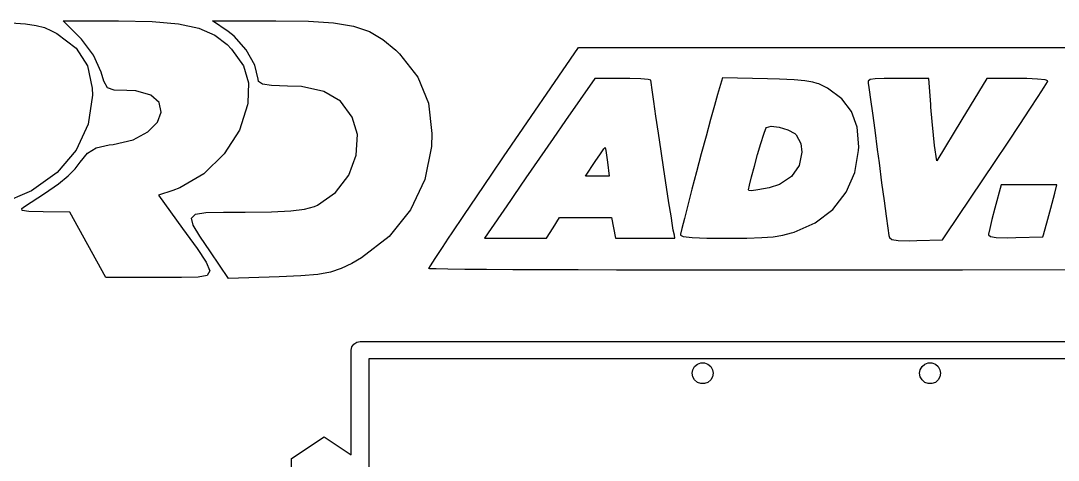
# Model space of a CAD drawing. Extents: x 76 to 221, y -129 to -40.
# Drawn here: x 110.05 to 139.7, y -53.1 to -40.52 of the extents above; entities that cross this region are included whole.
import ezdxf

# ---------------------------------------------------------------- set-up
doc = ezdxf.new("R2010")
doc.units = 0
doc.layers.add('BLACK', color=7, linetype='CONTINUOUS')

msp = doc.modelspace()

# ---------------------------------------------------------------- linework, layer by layer
at = {"layer": 'BLACK', "linetype": 'CONTINUOUS'}
for p, q in [((109.767, -40.5831), (110.192, -40.6126)), ((110.192, -40.6126), (110.499, -40.6569)), ((111.736, -40.996), (111.264, -40.5246)), ((111.264, -40.5246), (112.846, -40.5246)), ((112.846, -40.5246), (113.807, -40.5455)), ((113.807, -40.5455), (114.56, -40.6147)), ((114.56, -40.6147), (115.144, -40.7418)), ((115.982, -40.8282), (115.535, -40.5246)), ((115.535, -40.5246), (117.347, -40.5246)), ((117.347, -40.5246), (118.273, -40.5378)), ((118.273, -40.5378), (118.996, -40.5858)), ((118.996, -40.5858), (119.562, -40.6807)), ((110.499, -40.6569), (110.733, -40.7215)), ((110.733, -40.7215), (110.937, -40.8121)), ((110.937, -40.8121), (111.085, -40.8934)), ((111.085, -40.8934), (111.635, -41.3086)), ((115.144, -40.7418), (115.596, -40.9363)), ((116.157, -40.9673), (115.982, -40.8282)), ((119.562, -40.6807), (120.016, -40.8346)), ((120.016, -40.8346), (120.405, -41.0598)), ((111.787, -41.0491), (111.736, -40.996)), ((112.135, -41.5145), (111.787, -41.0491)), ((115.596, -40.9363), (115.954, -41.2079)), ((115.954, -41.2079), (116.077, -41.3375)), ((116.497, -41.3566), (116.157, -40.9673)), ((120.405, -41.0598), (120.772, -41.3684)), ((111.635, -41.3086), (111.965, -41.8162)), ((116.077, -41.3375), (116.421, -41.8198)), ((116.743, -41.7961), (116.497, -41.3566)), ((120.772, -41.3684), (120.877, -41.4708)), ((120.877, -41.4708), (121.398, -42.1352)), ((123.853, -44.4197), (125.99, -41.287)), ((125.99, -41.287), (140.733, -41.287)), ((112.348, -41.9921), (112.135, -41.5145)), ((116.838, -42.1932), (116.743, -41.7961)), ((111.965, -41.8162), (112.098, -42.4567)), ((112.425, -42.2571), (112.348, -41.9921)), ((116.421, -41.8198), (116.566, -42.3022)), ((112.532, -42.4397), (112.425, -42.2571)), ((116.566, -42.3022), (116.542, -42.885)), ((116.852, -42.2635), (116.838, -42.1932)), ((116.961, -42.3429), (116.852, -42.2635)), ((117.22, -42.3821), (116.961, -42.3429)), ((117.678, -42.3927), (117.22, -42.3821)), ((118.077, -42.4096), (117.678, -42.3927)), ((121.398, -42.1352), (121.703, -42.8847)), ((126.458, -42.176), (125.622, -43.3825)), ((127.258, -42.176), (126.458, -42.176)), ((127.462, -42.1775), (127.258, -42.176)), ((127.769, -42.1867), (127.462, -42.1775)), ((127.98, -42.2023), (127.769, -42.1867)), ((128.058, -42.2222), (127.98, -42.2023)), ((128.066, -42.2909), (128.058, -42.2222)), ((128.096, -42.5055), (128.066, -42.2909)), ((130.108, -42.1611), (130.018, -42.4437)), ((131.39, -42.1912), (130.108, -42.1611)), ((131.738, -42.2004), (131.39, -42.1912)), ((132.159, -42.2176), (131.738, -42.2004)), ((132.463, -42.2421), (132.159, -42.2176)), ((132.685, -42.2783), (132.463, -42.2421)), ((132.816, -42.3178), (132.685, -42.2783)), ((132.857, -42.3303), (132.816, -42.3178)), ((133.011, -42.4025), (132.857, -42.3303)), ((134.272, -42.2494), (134.268, -42.3178)), ((134.268, -42.3178), (134.278, -42.3665)), ((134.331, -42.2075), (134.272, -42.2494)), ((134.278, -42.3665), (134.3, -42.5018)), ((134.472, -42.1856), (134.331, -42.2075)), ((134.725, -42.1773), (134.472, -42.1856)), ((135.119, -42.176), (134.725, -42.1773)), ((136.002, -42.176), (135.119, -42.176)), ((136.057, -42.9168), (136.002, -42.176)), ((137.661, -42.176), (136.945, -43.3537)), ((138.532, -42.176), (137.661, -42.176)), ((138.801, -42.1792), (138.532, -42.176)), ((139.112, -42.1926), (138.801, -42.1792)), ((139.325, -42.2141), (139.112, -42.1926)), ((139.297, -42.4236), (139.39, -42.2705)), ((139.403, -42.2411), (139.325, -42.2141)), ((139.39, -42.2705), (139.403, -42.2411)), ((112.104, -42.656), (111.982, -43.4809)), ((112.098, -42.4567), (112.104, -42.656)), ((112.726, -42.5071), (112.532, -42.4397)), ((113.088, -42.5168), (112.726, -42.5071)), ((113.342, -42.5308), (113.088, -42.5168)), ((113.769, -42.6513), (113.342, -42.5308)), ((114.008, -42.8652), (113.769, -42.6513)), ((118.716, -42.5456), (118.077, -42.4096)), ((119.188, -42.8304), (118.716, -42.5456)), ((128.144, -42.8373), (128.096, -42.5055)), ((129.961, -42.6376), (129.874, -42.9502)), ((130.018, -42.4437), (129.961, -42.6376)), ((133.106, -42.4555), (133.011, -42.4025)), ((133.52, -42.7581), (133.106, -42.4555)), ((134.3, -42.5018), (134.34, -42.7793)), ((138.892, -43.0534), (139.128, -42.6903)), ((139.128, -42.6903), (139.297, -42.4236)), ((114.068, -43.1363), (114.008, -42.8652)), ((116.535, -42.9273), (116.301, -43.656)), ((116.542, -42.885), (116.535, -42.9273)), ((119.523, -43.279), (119.188, -42.8304)), ((121.703, -42.8847), (121.804, -43.7515)), ((128.206, -43.2586), (128.144, -42.8373)), ((129.874, -42.9502), (129.763, -43.3545)), ((133.797, -43.1197), (133.52, -42.7581)), ((134.34, -42.7793), (134.394, -43.1731)), ((136.063, -42.9973), (136.057, -42.9168)), ((113.958, -43.4282), (114.068, -43.1363)), ((119.673, -43.7753), (119.523, -43.279)), ((128.277, -43.7415), (128.206, -43.2586)), ((133.951, -43.5685), (133.797, -43.1197)), ((134.394, -43.1731), (134.459, -43.6576)), ((136.098, -43.4071), (136.063, -42.9973)), ((138.601, -43.4956), (138.892, -43.0534)), ((111.982, -43.4809), (111.639, -44.2261)), ((113.687, -43.7043), (113.958, -43.4282)), ((125.622, -43.3825), (125.27, -43.8905)), ((129.763, -43.3545), (129.636, -43.8232)), ((131.362, -43.5836), (131.501, -43.542)), ((131.501, -43.542), (131.725, -43.5671)), ((131.725, -43.5671), (131.97, -43.6434)), ((133.999, -44.1326), (133.951, -43.5685)), ((136.136, -43.7978), (136.098, -43.4071)), ((136.945, -43.3537), (136.228, -44.5314)), ((138.267, -43.9997), (138.601, -43.4956)), ((113.264, -43.9283), (113.687, -43.7043)), ((116.301, -43.656), (115.868, -44.3336)), ((119.643, -44.3661), (119.673, -43.7753)), ((121.804, -43.7515), (121.79, -44.121)), ((128.354, -44.2583), (128.277, -43.7415)), ((129.636, -43.8232), (129.501, -44.3294)), ((131.207, -44.0326), (131.289, -43.7715)), ((131.289, -43.7715), (131.347, -43.6115)), ((131.347, -43.6115), (131.362, -43.5836)), ((131.97, -43.6434), (132.173, -43.7556)), ((132.173, -43.7556), (132.212, -43.7894)), ((132.212, -43.7894), (132.347, -44.0412)), ((134.459, -43.6576), (134.531, -44.2068)), ((136.17, -44.0945), (136.136, -43.7978)), ((111.964, -44.3089), (112.209, -44.1615)), ((112.209, -44.1615), (112.581, -44.0795)), ((112.581, -44.0795), (112.698, -44.0639)), ((112.698, -44.0639), (113.264, -43.9283)), ((121.79, -44.121), (121.602, -45.0632)), ((125.27, -43.8905), (124.879, -44.4562)), ((126.721, -44.1893), (126.755, -44.1513)), ((126.755, -44.1513), (126.77, -44.2357)), ((131.112, -44.3522), (131.207, -44.0326)), ((132.347, -44.0412), (132.376, -44.2897)), ((133.997, -44.2367), (133.999, -44.1326)), ((136.228, -44.5314), (136.17, -44.0945)), ((137.901, -44.5483), (138.267, -43.9997)), ((111.639, -44.2261), (111.093, -44.8702)), ((111.748, -44.5745), (111.964, -44.3089)), ((115.868, -44.3336), (115.284, -44.9035)), ((119.428, -44.9403), (119.643, -44.3661)), ((123.513, -44.9186), (123.853, -44.4197)), ((124.879, -44.4562), (124.491, -45.0206)), ((126.47, -44.5535), (126.618, -44.3346)), ((126.618, -44.3346), (126.721, -44.1893)), ((126.77, -44.2357), (126.799, -44.4342)), ((126.799, -44.4342), (126.817, -44.5678)), ((128.433, -44.7812), (128.354, -44.2583)), ((129.501, -44.3294), (129.365, -44.8459)), ((131.017, -44.6873), (131.112, -44.3522)), ((132.376, -44.2897), (132.297, -44.6633)), ((133.893, -44.865), (133.997, -44.2367)), ((134.531, -44.2068), (134.58, -44.589)), ((111.408, -44.9664), (111.605, -44.7641)), ((111.605, -44.7641), (111.748, -44.5745)), ((126.194, -44.97), (126.47, -44.5535)), ((126.817, -44.5678), (126.87, -44.97)), ((130.934, -44.9953), (131.017, -44.6873)), ((132.297, -44.6633), (132.075, -44.9768)), ((134.58, -44.589), (134.654, -45.1609)), ((136.491, -46.6511), (137.901, -44.5483)), ((111.093, -44.8702), (110.365, -45.3922)), ((111.131, -45.1894), (111.408, -44.9664)), ((115.284, -44.9035), (114.599, -45.309)), ((119.052, -45.4379), (119.428, -44.9403)), ((121.602, -45.0632), (121.191, -45.932)), ((123.094, -45.5366), (123.513, -44.9186)), ((124.491, -45.0206), (124.144, -45.5246)), ((126.532, -44.97), (126.194, -44.97)), ((126.87, -44.97), (126.532, -44.97)), ((128.509, -45.2825), (128.433, -44.7812)), ((129.365, -44.8459), (129.233, -45.3456)), ((130.875, -45.2333), (130.934, -44.9953)), ((132.075, -44.9768), (131.733, -45.206)), ((133.641, -45.4332), (133.893, -44.865)), ((110.73, -45.4689), (111.131, -45.1894)), ((114.599, -45.309), (114.399, -45.3841)), ((128.578, -45.7343), (128.509, -45.2825)), ((129.233, -45.3456), (129.115, -45.8013)), ((130.852, -45.3585), (130.875, -45.2333)), ((130.86, -45.3772), (130.852, -45.3585)), ((131.437, -45.3023), (131.12, -45.3662)), ((131.733, -45.206), (131.437, -45.3023)), ((134.654, -45.1609), (134.723, -45.6795)), ((138.067, -45.224), (137.889, -45.8859)), ((138.864, -45.224), (138.067, -45.224)), ((139.661, -45.224), (138.864, -45.224)), ((139.603, -45.4568), (139.661, -45.224)), ((110.365, -45.3922), (109.474, -45.7709)), ((110.159, -45.8402), (110.73, -45.4689)), ((114.399, -45.3841), (113.994, -45.5178)), ((113.994, -45.5178), (114.679, -46.4728)), ((118.538, -45.7989), (119.052, -45.4379)), ((122.712, -46.101), (123.094, -45.5366)), ((124.144, -45.5246), (124.045, -45.6685)), ((130.937, -45.3902), (130.86, -45.3772)), ((131.12, -45.3662), (130.937, -45.3902)), ((133.257, -45.9213), (133.641, -45.4332)), ((139.49, -45.8839), (139.566, -45.6021)), ((139.566, -45.6021), (139.603, -45.4568)), ((110.084, -45.8979), (110.159, -45.8402)), ((110.094, -45.9555), (110.084, -45.8979)), ((117.769, -45.9675), (118.165, -45.9161)), ((118.165, -45.9161), (118.452, -45.8361)), ((118.452, -45.8361), (118.538, -45.7989)), ((121.191, -45.932), (120.581, -46.6931)), ((124.045, -45.6685), (123.305, -46.748)), ((128.636, -46.1088), (128.578, -45.7343)), ((129.115, -45.8013), (129.017, -46.186)), ((132.755, -46.3091), (133.257, -45.9213)), ((134.723, -45.6795), (134.783, -46.1205)), ((137.889, -45.8859), (137.805, -46.2083)), ((139.404, -46.1977), (139.49, -45.8839)), ((110.287, -45.9849), (110.094, -45.9555)), ((110.694, -45.9959), (110.287, -45.9849)), ((111.461, -46.0032), (110.694, -45.9959)), ((111.974, -46.937), (111.461, -46.0032)), ((114.93, -46.1721), (115.044, -46.0611)), ((114.979, -46.3717), (114.93, -46.1721)), ((115.044, -46.0611), (115.343, -46.0129)), ((115.343, -46.0129), (115.85, -46.0021)), ((115.85, -46.0021), (116.463, -46.0032)), ((116.463, -46.0032), (117.217, -45.995)), ((117.217, -45.995), (117.769, -45.9675)), ((122.378, -46.5975), (122.712, -46.101)), ((125.264, -46.4517), (125.447, -46.1553)), ((125.447, -46.1553), (126.193, -46.1553)), ((126.193, -46.1553), (126.939, -46.1553)), ((126.939, -46.1553), (126.994, -46.4517)), ((128.679, -46.3784), (128.636, -46.1088)), ((129.017, -46.186), (128.945, -46.4726)), ((134.783, -46.1205), (134.832, -46.4591)), ((137.805, -46.2083), (137.742, -46.4729)), ((139.276, -46.6532), (139.404, -46.1977)), ((114.679, -46.4728), (115.091, -47.0413)), ((115.169, -46.6855), (114.979, -46.3717)), ((125.081, -46.748), (125.264, -46.4517)), ((126.994, -46.4517), (127.05, -46.748)), ((128.702, -46.5152), (128.679, -46.3784)), ((128.731, -46.6574), (128.702, -46.5152)), ((128.945, -46.4726), (128.908, -46.6339)), ((132.151, -46.5767), (132.755, -46.3091)), ((134.832, -46.4591), (134.865, -46.671)), ((137.742, -46.4729), (137.712, -46.6328)), ((115.479, -47.139), (115.169, -46.6855)), ((120.581, -46.6931), (119.794, -47.3119)), ((122.102, -47.0117), (122.278, -46.748)), ((122.278, -46.748), (122.378, -46.5975)), ((123.305, -46.748), (124.193, -46.748)), ((124.193, -46.748), (125.081, -46.748)), ((127.05, -46.748), (127.899, -46.748)), ((127.899, -46.748), (128.749, -46.748)), ((128.749, -46.748), (128.731, -46.6574)), ((128.908, -46.6339), (128.905, -46.6574)), ((128.905, -46.6574), (128.988, -46.697)), ((128.988, -46.697), (129.238, -46.7253)), ((129.238, -46.7253), (129.656, -46.7423)), ((129.656, -46.7423), (130.243, -46.748)), ((130.243, -46.748), (130.251, -46.748)), ((130.251, -46.748), (130.806, -46.7442)), ((130.806, -46.7442), (131.229, -46.7306)), ((131.229, -46.7306), (131.558, -46.7038)), ((131.558, -46.7038), (131.831, -46.6604)), ((131.831, -46.6604), (132.083, -46.5971)), ((132.083, -46.5971), (132.151, -46.5767)), ((134.865, -46.671), (134.877, -46.7301)), ((134.877, -46.7301), (134.947, -46.7853)), ((134.947, -46.7853), (135.127, -46.8144)), ((135.127, -46.8144), (135.44, -46.8201)), ((135.44, -46.8201), (135.656, -46.8148)), ((135.656, -46.8148), (136.398, -46.7903)), ((136.398, -46.7903), (136.491, -46.6511)), ((137.712, -46.6328), (137.71, -46.6511)), ((137.71, -46.6511), (137.762, -46.7021)), ((137.762, -46.7021), (137.932, -46.7295)), ((137.932, -46.7295), (138.24, -46.7355)), ((138.24, -46.7355), (138.486, -46.73)), ((138.486, -46.73), (139.261, -46.7057)), ((139.261, -46.7057), (139.276, -46.6532)), ((112.486, -47.8709), (111.974, -46.937)), ((115.091, -47.0413), (115.356, -47.4314)), ((121.892, -47.3292), (122.102, -47.0117)), ((115.356, -47.4314), (115.459, -47.6765)), ((115.993, -47.8963), (115.479, -47.139)), ((119.794, -47.3119), (119.515, -47.4714)), ((121.759, -47.5358), (121.892, -47.3292)), ((115.459, -47.6765), (115.386, -47.8098)), ((118.906, -47.717), (118.545, -47.7808)), ((119.208, -47.6178), (118.906, -47.717)), ((119.515, -47.4714), (119.208, -47.6178)), ((121.712, -47.617), (121.759, -47.5358)), ((121.742, -47.621), (121.712, -47.617)), ((121.922, -47.6274), (121.742, -47.621)), ((122.258, -47.6333), (121.922, -47.6274)), ((122.742, -47.6388), (122.258, -47.6333)), ((123.365, -47.6437), (122.742, -47.6388)), ((124.118, -47.6482), (123.365, -47.6437)), ((124.993, -47.6521), (124.118, -47.6482)), ((125.981, -47.6555), (124.993, -47.6521)), ((127.075, -47.6582), (125.981, -47.6555)), ((128.266, -47.6604), (127.075, -47.6582)), ((129.545, -47.6619), (128.266, -47.6604)), ((130.904, -47.6628), (129.545, -47.6619)), ((132.334, -47.663), (130.904, -47.6628)), ((133.828, -47.6625), (132.334, -47.663)), ((135.375, -47.6613), (133.828, -47.6625)), ((136.969, -47.6593), (135.375, -47.6613)), ((152.23, -47.637), (136.969, -47.6593)), ((114.044, -47.8709), (112.486, -47.8709)), ((114.648, -47.8738), (114.044, -47.8709)), ((115.12, -47.8645), (114.648, -47.8738)), ((115.386, -47.8098), (115.12, -47.8645)), ((117.443, -47.8472), (115.993, -47.8963)), ((118.06, -47.8209), (117.443, -47.8472)), ((118.545, -47.7808), (118.06, -47.8209)), ((119.519, -49.8543), (119.573, -49.7732)), ((119.573, -49.7732), (119.654, -49.719)), ((119.654, -49.719), (119.75, -49.7)), ((119.75, -49.7), (140.475, -49.7)), ((119.5, -49.95), (119.519, -49.8543)), ((119.5, -52.9477), (119.5, -49.95)), ((120, -50.2), (120, -67.625)), ((140.225, -50.2), (120, -50.2)), ((129.31, -50.4172), (129.39, -50.3502)), ((129.39, -50.3502), (129.488, -50.3146)), ((129.488, -50.3146), (129.592, -50.3146)), ((129.592, -50.3146), (129.69, -50.3502)), ((129.69, -50.3502), (129.77, -50.4172)), ((135.81, -50.4172), (135.89, -50.3502)), ((135.89, -50.3502), (135.988, -50.3146)), ((135.988, -50.3146), (136.092, -50.3146)), ((136.092, -50.3146), (136.19, -50.3502)), ((136.19, -50.3502), (136.27, -50.4172)), ((129.24, -50.61), (129.258, -50.5074)), ((129.258, -50.7126), (129.24, -50.61)), ((129.258, -50.5074), (129.31, -50.4172)), ((129.77, -50.4172), (129.822, -50.5074)), ((129.822, -50.5074), (129.84, -50.61)), ((129.84, -50.61), (129.822, -50.7126)), ((135.74, -50.61), (135.758, -50.5074)), ((135.758, -50.7126), (135.74, -50.61)), ((135.758, -50.5074), (135.81, -50.4172)), ((136.27, -50.4172), (136.322, -50.5074)), ((136.322, -50.5074), (136.34, -50.61)), ((136.34, -50.61), (136.322, -50.7126)), ((129.31, -50.8028), (129.258, -50.7126)), ((129.39, -50.8698), (129.31, -50.8028)), ((129.488, -50.9054), (129.39, -50.8698)), ((129.592, -50.9054), (129.488, -50.9054)), ((129.69, -50.8698), (129.592, -50.9054)), ((129.77, -50.8028), (129.69, -50.8698)), ((129.822, -50.7126), (129.77, -50.8028)), ((135.81, -50.8028), (135.758, -50.7126)), ((135.89, -50.8698), (135.81, -50.8028)), ((135.988, -50.9054), (135.89, -50.8698)), ((136.092, -50.9054), (135.988, -50.9054)), ((136.19, -50.8698), (136.092, -50.9054)), ((136.27, -50.8028), (136.19, -50.8698)), ((136.322, -50.7126), (136.27, -50.8028)), ((117.793, -53.0526), (118.725, -52.431)), ((118.725, -52.431), (119.5, -52.9477)), ((117.793, -53.3833), (117.793, -53.0526))]:
    msp.add_line(p, q, dxfattribs=at)

doc.saveas('drawing.dxf')
